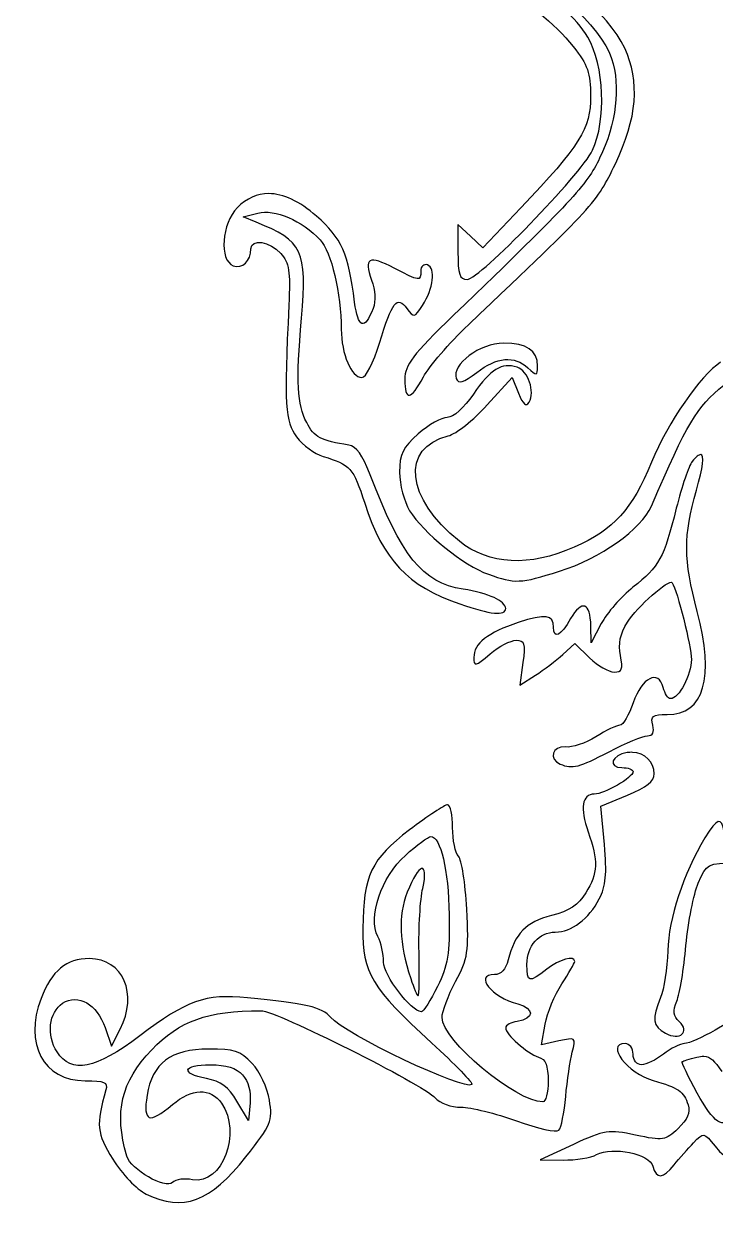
# Model space of a CAD drawing. Extents: x 18 to 597, y 6 to 390.
# Drawn here: x 27.3 to 57.1, y 78.7 to 129.9 of the extents above; entities that cross this region are included whole.
import ezdxf

# ---------------------------------------------------------------- set-up
doc = ezdxf.new("R2010")
doc.units = 0
doc.layers.add('Layer_1', color=7, linetype='CONTINUOUS')

msp = doc.modelspace()

# ---------------------------------------------------------------- linework, layer by layer
at = {"layer": 'Layer_1', "color": 7}
for points in [[(37.81392, 122.61085), (37.81392, 122.61085)], [(48.678372, 121.992939), (47.046224, 120.274801), (46.509892, 120.77861), (45.97356, 121.282422), (45.97356, 120.098962)], [(37.284203, 121.377782), (36.71259, 121.608191), (37.355309, 121.776861)], [(47.941397, 116.171555), (47.941397, 116.171555)], [(47.235841, 113.504216), (48.305751, 114.683821), (48.582461, 114.006939)], [(56.434522, 111.364944), (56.434522, 111.364944)], [(52.150478, 104.083949), (51.710607, 103.251619), (51.700687, 103.981418)], [(50.49187, 102.751663), (51.007809, 103.219644), (51.64777, 102.606685)], [(48.773732, 102.40055), (48.644198, 101.435378), (49.310064, 101.859248)], [(53.495993, 98.535432), (53.495993, 98.535432)], [(52.28332, 94.571085), (52.135044, 96.210401), (53.284879, 96.688288)], [(44.803328, 94.905123), (44.803328, 94.905123)], [(44.410314, 93.526524), (44.410314, 93.526524)], [(58.867034, 86.280807), (58.04848, 87.147314), (57.058498, 86.566896)], [(30.768838, 86.672729), (31.037829, 85.872347), (31.416515, 86.604375)], [(50.319892, 86.101116), (49.572443, 85.936834), (49.732297, 86.819343)], [(35.304786, 85.071993), (35.304786, 85.071993)], [(56.572325, 85.441309), (56.572325, 85.441309)], [(37.014105, 83.435442), (36.941345, 82.670902), (36.451867, 83.498265)], [(50.950481, 81.639578), (49.518423, 80.977005), (50.5051, 80.966534)]]:
    msp.add_lwpolyline(points, dxfattribs=at)
for points in [[(51.57115, 129.35056), (50.559222, 131.077288), (47.667553, 132.697667), (43.647981, 133.790598)], [(53.159753, 128.880372), (52.471094, 130.35279), (50.257829, 132.278934), (47.809658, 133.536488)], [(43.493092, 133.104335), (46.076847, 132.77989), (49.352807, 130.953017), (50.934496, 128.954235)], [(47.517513, 133.026614), (49.85017, 131.886326), (52.14929, 129.809224), (52.598063, 128.436645)], [(51.772343, 124.482226), (52.377094, 125.756657), (52.278607, 128.143382), (51.57115, 129.35056)], [(50.934496, 128.954235), (51.57124, 128.149594), (51.690764, 127.81029), (51.690764, 126.807252)], [(52.756813, 123.895732), (53.69928, 125.853468), (53.82838, 127.450784), (53.159753, 128.880372)], [(52.598063, 128.436645), (52.992012, 127.231754), (52.79469, 125.596107), (52.07937, 124.135511)], [(51.690764, 126.807252), (51.690764, 125.407986), (51.242903, 124.692725), (48.678372, 121.992939)], [(46.373742, 118.912746), (46.886633, 118.908766), (51.276769, 123.437866), (51.772343, 124.482226)], [(52.07937, 124.135511), (51.498449, 122.949348), (50.923365, 122.330781), (45.802132, 117.385873)], [(46.423902, 116.956472), (51.908405, 122.164567), (51.93998, 122.198984), (52.756813, 123.895732)], [(37.81392, 122.61085), (37.322368, 122.609075), (36.870592, 122.410563), (36.473364, 122.013332)], [(39.877119, 121.644569), (39.143757, 122.290099), (38.445914, 122.613131), (37.81392, 122.61085)], [(36.473364, 122.013332), (35.786252, 121.326231), (35.67327, 119.742482), (36.294218, 119.504202)], [(37.355309, 121.776861), (38.063359, 121.962501), (39.258186, 121.447093), (40.038074, 120.61931)], [(39.232197, 117.245326), (39.477673, 120.17328), (39.290379, 120.570031), (37.284203, 121.377782)], [(41.520841, 117.939852), (41.255699, 120.041378), (40.97162, 120.681136), (39.877119, 121.644569)], [(37.05214, 120.230704), (37.057705, 120.685149), (37.85787, 120.562388), (38.334817, 120.033919)], [(40.038074, 120.61931), (40.512286, 120.115972), (40.941001, 118.299689), (40.946476, 116.769612)], [(36.294218, 119.504202), (36.680583, 119.35595), (37.045705, 119.705985), (37.05214, 120.230704)], [(38.334817, 120.033919), (38.701613, 119.627471), (38.757118, 119.275161), (38.687045, 117.804253)], [(43.226855, 119.401676), (42.134127, 119.97124), (41.894737, 119.844562), (42.255612, 118.888494)], [(45.97356, 120.098962), (45.97356, 119.125697), (46.044578, 118.915286), (46.373742, 118.912746)], [(44.372829, 119.278204), (44.372829, 118.816988), (44.342327, 118.820247), (43.226855, 119.401676)], [(44.658909, 119.538376), (44.501695, 119.594171), (44.372829, 119.477357), (44.372829, 119.278204)], [(44.45, 117.797638), (44.920628, 118.515907), (45.027683, 119.407504), (44.658909, 119.538376)], [(42.255612, 118.888494), (42.421638, 118.44866), (42.443758, 117.996884), (42.316245, 117.661491)], [(38.687045, 117.804253), (38.479552, 113.448844), (38.517937, 112.806337), (39.022734, 112.128948)], [(42.316245, 117.661491), (41.95377, 116.708116), (41.663386, 116.810026), (41.520841, 117.939852)], [(42.591301, 116.171555), (43.135835, 117.965399), (43.349966, 118.236544), (43.769249, 117.663156)], [(43.769249, 117.663156), (44.069435, 117.252607), (44.09644, 117.258026), (44.45, 117.797638)], [(45.802132, 117.385873), (44.003369, 115.649049), (43.687119, 115.234549), (43.687119, 114.614366)], [(39.455437, 112.743543), (39.038262, 113.550275), (38.995381, 114.420705), (39.232197, 117.245326)], [(40.946476, 116.769612), (40.950315, 115.698381), (41.381412, 114.685486), (41.833933, 114.685486)], [(44.485828, 114.71193), (44.730681, 115.166618), (45.602536, 116.176522), (46.423902, 116.956472)], [(41.833933, 114.685486), (42.011806, 114.685486), (42.329015, 115.307475), (42.591301, 116.171555)], [(47.941397, 116.171555), (46.927894, 116.171555), (45.678107, 115.239883), (45.903555, 114.652409)], [(49.40377, 115.176044), (49.40377, 115.860151), (48.945995, 116.171555), (47.941397, 116.171555)], [(48.520725, 115.132526), (47.855316, 115.343684), (47.385179, 115.053165), (46.64108, 113.971661)], [(46.786049, 114.907623), (47.664012, 115.57728), (48.39355, 115.643263), (48.985952, 115.107154)], [(57.292215, 115.349696), (56.425654, 114.781893), (55.026619, 112.755932), (54.317855, 111.042505)], [(45.903555, 114.652409), (46.001102, 114.398184), (46.18999, 114.452991), (46.786049, 114.907623)], [(49.038868, 113.62052), (49.312596, 114.06344), (48.998011, 114.981029), (48.520725, 115.132526)], [(48.985952, 115.107154), (49.377527, 114.752768), (49.40377, 114.757452), (49.40377, 115.176044)], [(43.687119, 114.614366), (43.687117, 113.661527), (43.936638, 113.692148), (44.485828, 114.71193)], [(54.309035, 109.147411), (55.866634, 112.762424), (56.231494, 113.373152), (57.425057, 114.361354)], [(46.64108, 113.971661), (46.231683, 113.376624), (45.773766, 112.970083), (45.513295, 112.970083)], [(48.582461, 114.006939), (48.775355, 113.535035), (48.913725, 113.418054), (49.038868, 113.62052)], [(45.555188, 112.172494), (45.890866, 112.256258), (46.64723, 112.855359), (47.235841, 113.504216)], [(41.278858, 111.776706), (40.072877, 111.958429), (39.781438, 112.113143), (39.455437, 112.743543)], [(45.513295, 112.970083), (45.272173, 112.970083), (44.711019, 112.651002), (44.266445, 112.260689)], [(44.266445, 112.260689), (43.584755, 111.662152), (43.4589, 111.402254), (43.459465, 110.602633)], [(46.034192, 107.632132), (43.723981, 109.491242), (43.495539, 111.658568), (45.555188, 112.172494)], [(39.022734, 112.128948), (39.287125, 111.774138), (39.801487, 111.394605), (40.165954, 111.285583)], [(42.16411, 110.567356), (41.870873, 111.337371), (41.582681, 111.73093), (41.278858, 111.776706)], [(40.165954, 111.285583), (41.34187, 110.933793), (41.46057, 110.800697), (41.954648, 109.27585)], [(56.434522, 111.364944), (56.358745, 111.3685), (56.235515, 111.267549), (56.065208, 111.062345)], [(56.248213, 109.826522), (56.539155, 110.843905), (56.601233, 111.357154), (56.434522, 111.364944)], [(54.317855, 111.042505), (53.467085, 108.985754), (52.706617, 108.150122), (50.982451, 107.376354)], [(56.065208, 111.062345), (55.924978, 110.893379), (55.618603, 109.98849), (55.384457, 109.051512)], [(46.192392, 105.566716), (44.43579, 105.847612), (43.536283, 106.964112), (42.16411, 110.567356)], [(43.459465, 110.602633), (43.459936, 110.077418), (43.652206, 109.33904), (43.891067, 108.947315)], [(56.284591, 104.609814), (55.692743, 106.858984), (55.685837, 107.859998), (56.248213, 109.826522)], [(41.954648, 109.27585), (42.749811, 106.821787), (43.799006, 105.71065), (46.058997, 104.929515)], [(50.351862, 106.339526), (52.112206, 106.89477), (53.878514, 108.148231), (54.309035, 109.147411)], [(43.891067, 108.947315), (44.465861, 108.004721), (46.222799, 106.587796), (47.287657, 106.207784)], [(55.384457, 109.051512), (54.847276, 106.901882), (54.654746, 106.551559), (53.516389, 105.649944)], [(50.982451, 107.376354), (49.073308, 106.519583), (47.302917, 106.611136), (46.034192, 107.632132)], [(47.287657, 106.207784), (48.43817, 105.797207), (48.662824, 105.806746), (50.351862, 106.339526)], [(53.27661, 104.142369), (53.678514, 104.792666), (55.083967, 106.031734), (55.207518, 105.844536)], [(48.031798, 104.729984), (48.031798, 105.056967), (47.301221, 105.389396), (46.192392, 105.566716)], [(53.516389, 105.649944), (53.007093, 105.246564), (52.392391, 104.541798), (52.150478, 104.083949)], [(55.207518, 105.844536), (55.424547, 105.515719), (56.035442, 103.077234), (56.035442, 102.53946)], [(51.700687, 103.981418), (51.686691, 104.991773), (51.305059, 105.129893), (50.830869, 104.296716)], [(46.058997, 104.929515), (47.383759, 104.471638), (48.031798, 104.406134), (48.031798, 104.729984)], [(50.090036, 103.924098), (50.090033, 104.471694), (49.743329, 104.519136), (48.574743, 104.130798)], [(54.992544, 100.164249), (56.582129, 100.164249), (57.039871, 101.739586), (56.284591, 104.609814)], [(48.574743, 104.130798), (47.248535, 103.69008), (46.659823, 103.226812), (46.659823, 102.624324)], [(50.830869, 104.296716), (50.404384, 103.54736), (50.090036, 103.389259), (50.090036, 103.924098)], [(52.976749, 102.709781), (52.87595, 103.213773), (52.964709, 103.637699), (53.27661, 104.142369)], [(47.363174, 102.773704), (47.750137, 103.099332), (48.254971, 103.365722), (48.484897, 103.365722)], [(48.484897, 103.365722), (48.844259, 103.365722), (48.885015, 103.230227), (48.773732, 102.40055)], [(46.659823, 102.624324), (46.659823, 102.219589), (46.71925, 102.231894), (47.363174, 102.773704)], [(49.310064, 101.859248), (49.676219, 102.092307), (50.208039, 102.49405), (50.49187, 102.751663)], [(51.64777, 102.606685), (51.999679, 102.269571), (52.474955, 101.993755), (52.703897, 101.993755)], [(52.703897, 101.993755), (53.048287, 101.993755), (53.095198, 102.117538), (52.976749, 102.709781)], [(56.035442, 102.53946), (56.035442, 101.868505), (55.492729, 100.850529), (55.134758, 100.850529)], [(54.820563, 101.32788), (54.613353, 102.120275), (53.903324, 101.762587), (53.526862, 100.676342)], [(55.134758, 100.850529), (55.030785, 100.850529), (54.889202, 101.065413), (54.820563, 101.32788)], [(53.526862, 100.676342), (53.342083, 100.143196), (53.084902, 99.706203), (52.955252, 99.706203)], [(54.368567, 99.707303), (54.267077, 100.095387), (54.361613, 100.164249), (54.992544, 100.164249)], [(52.955252, 99.706203), (52.825605, 99.705751), (52.359718, 99.480792), (51.919519, 99.206246)], [(54.141466, 99.249793), (54.375355, 99.249793), (54.449303, 99.39858), (54.368567, 99.707303)], [(51.919519, 99.206246), (51.479317, 98.9317), (50.887305, 98.733891), (50.604318, 98.766374)], [(52.491129, 98.563541), (53.208417, 98.940844), (53.95091, 99.249793), (54.141466, 99.249793)], [(50.604318, 98.766374), (50.049879, 98.829987), (49.865274, 98.235317), (50.375563, 98.029408)], [(50.375563, 98.029408), (50.91704, 97.810939), (51.190985, 97.879604), (52.491129, 98.563541)], [(53.264483, 98.524397), (52.600442, 98.426946), (52.412731, 97.877826), (53.043447, 97.877826)], [(53.495993, 98.535432), (53.420885, 98.539242), (53.343325, 98.535968), (53.264483, 98.524397)], [(54.434715, 97.608276), (54.434715, 98.121214), (54.021759, 98.508621), (53.495993, 98.535432)], [(53.043447, 97.877826), (53.30547, 97.877826), (53.520247, 97.796772), (53.520247, 97.698135)], [(53.520247, 97.698135), (53.520247, 97.454182), (52.273448, 96.7346), (51.851168, 96.7346)], [(53.284879, 96.688288), (54.104224, 97.028789), (54.434715, 97.293316), (54.434715, 97.608276)], [(51.851168, 96.7346), (51.318013, 96.7346), (51.220844, 96.140974), (51.584931, 95.109057)], [(45.52983, 96.27709), (45.411314, 96.27709), (44.671889, 95.788055), (43.887209, 95.190647)], [(45.745355, 95.293715), (45.745355, 95.834537), (45.648347, 96.27709), (45.52983, 96.27709)], [(57.448758, 95.094184), (57.348241, 95.777274), (57.141347, 95.715496), (56.618076, 94.846138)], [(45.99616, 94.059557), (45.858193, 94.197507), (45.745355, 94.75292), (45.745355, 95.293715)], [(43.887209, 95.190647), (42.229329, 93.928436), (41.900898, 93.236569), (41.875273, 90.955649)], [(43.708616, 94.097036), (44.200532, 94.54148), (44.693177, 94.905123), (44.803328, 94.905123)], [(44.803328, 94.905123), (45.227534, 94.905123), (45.566313, 93.467116), (45.595977, 91.540498)], [(51.584931, 95.109057), (52.025719, 93.859715), (52.005789, 93.334472), (51.484609, 92.479762)], [(56.618076, 94.846138), (55.690429, 93.304951), (55.049104, 91.363178), (55.014041, 89.988276)], [(52.062834, 92.216843), (52.351686, 92.775389), (52.399494, 93.289034), (52.28332, 94.571085)], [(42.525157, 90.594066), (42.085167, 91.416207), (42.67566, 93.16384), (43.708616, 94.097036)], [(46.352796, 91.78414), (46.294452, 92.897592), (46.134133, 93.921578), (45.99616, 94.059557)], [(56.331996, 92.904196), (56.693184, 93.749846), (56.715793, 93.761333), (57.982886, 93.761333)], [(44.410314, 93.526524), (44.269733, 93.490992), (44.033796, 93.143746), (43.790746, 92.507335)], [(44.455512, 92.675454), (44.595714, 93.285873), (44.550892, 93.562056), (44.410314, 93.526524)], [(55.801728, 90.217045), (55.891972, 91.223195), (56.130565, 92.432574), (56.331996, 92.904196)], [(43.790746, 92.507335), (43.388119, 91.453065), (43.431672, 90.364139), (43.940126, 88.78773)], [(44.298416, 89.931492), (44.276431, 90.969111), (44.347186, 92.203805), (44.455512, 92.675454)], [(51.484609, 92.479762), (51.164422, 91.954687), (50.77841, 91.701026), (50.002942, 91.505784)], [(50.169961, 90.78863), (50.861135, 90.78863), (51.620663, 91.361766), (52.062834, 92.216843)], [(45.873238, 88.661492), (46.407056, 89.662676), (46.449491, 89.938689), (46.352796, 91.78414)], [(45.595977, 91.540498), (45.621863, 89.859215), (45.539804, 89.353784), (45.093819, 88.444887)], [(50.002942, 91.505784), (48.912156, 91.231098), (48.415442, 90.720275), (48.137078, 89.588084)], [(41.875273, 90.955649), (41.853643, 89.030442), (42.237127, 88.390926), (44.838056, 86.01786)], [(48.946813, 89.400689), (48.946813, 90.195794), (49.46948, 90.78863), (50.169961, 90.78863)], [(42.772101, 89.49989), (42.772101, 89.848068), (42.660959, 90.340291), (42.525157, 90.594066)], [(55.406507, 87.815926), (55.533555, 88.130378), (55.711485, 89.210866), (55.801728, 90.217045)], [(30.091944, 89.645432), (29.097393, 89.645432), (28.467702, 89.127695), (28.012209, 87.934996)], [(31.416515, 86.604375), (32.204626, 88.125552), (31.54273, 89.645432), (30.091944, 89.645432)], [(44.25928, 88.044696), (44.302948, 88.044696), (44.320401, 88.893874), (44.298416, 89.931492)], [(51.004501, 89.526362), (51.004501, 89.800203), (50.339983, 89.613456), (49.798992, 89.187922)], [(55.014041, 89.988276), (54.994799, 89.233642), (54.856764, 88.326551), (54.707014, 87.972475)], [(44.397634, 87.358416), (43.956645, 87.358416), (42.772101, 88.918907), (42.772101, 89.49989)], [(48.137078, 89.588084), (48.036297, 89.178185), (47.831434, 88.959152), (47.549483, 88.959152)], [(49.798992, 89.187922), (49.033345, 88.585659), (48.946813, 88.607673), (48.946813, 89.400689)], [(50.448326, 88.554558), (50.7543, 89.023499), (51.004501, 89.460774), (51.004501, 89.526362)], [(43.940126, 88.78773), (44.071969, 88.37896), (44.215606, 88.044696), (44.25928, 88.044696)], [(45.287847, 87.10817), (45.287847, 87.358472), (45.551155, 88.057396), (45.873238, 88.661492)], [(47.549483, 88.959152), (46.646891, 88.959152), (47.430749, 87.973463), (48.556553, 87.692454)], [(28.939355, 87.72443), (29.598696, 88.159419), (30.429925, 87.681617), (30.768838, 86.672729)], [(36.906618, 87.960904), (35.0802, 88.134866), (34.28742, 87.855155), (32.263182, 86.321588)], [(45.093819, 88.444887), (44.800681, 87.847451), (44.487516, 87.358416), (44.397634, 87.358416)], [(49.732297, 86.819343), (49.820195, 87.304624), (50.142357, 88.085618), (50.448326, 88.554558)], [(28.012209, 87.934996), (27.263617, 85.97485), (28.11207, 84.385713), (29.907286, 84.385713)], [(28.697369, 85.628704), (28.232331, 86.338465), (28.347148, 87.33375), (28.939355, 87.72443)], [(40.485658, 87.119204), (40.135223, 87.549509), (39.390834, 87.724317), (36.906618, 87.960904)], [(48.556553, 87.692454), (49.28612, 87.510393), (49.268815, 87.051753), (48.528441, 86.942816)], [(54.707014, 87.972475), (54.320866, 87.059486), (54.366154, 86.725279), (54.916476, 86.430723)], [(55.510134, 86.931781), (55.255233, 87.16992), (55.230542, 87.380429), (55.406507, 87.815926)], [(32.779118, 85.720229), (33.980718, 86.9729), (35.170471, 87.397306), (37.493112, 87.401427)], [(37.493112, 87.401427), (38.136124, 87.402556), (44.460964, 84.234075), (44.996255, 83.642678)], [(46.573282, 84.223125), (46.274634, 83.924477), (41.071464, 86.399848), (40.485658, 87.119204)], [(49.630322, 83.471256), (48.472093, 83.471256), (45.287847, 86.138115), (45.287847, 87.10817)], [(48.528441, 86.942816), (48.255307, 86.902627), (48.031798, 86.777659), (48.031798, 86.66556)], [(48.031798, 86.66556), (48.031798, 86.378061), (48.945961, 85.560237), (49.44401, 85.402164)], [(54.916476, 86.430723), (55.539527, 86.097278), (55.993388, 86.480366), (55.510134, 86.931781)], [(57.058498, 86.566896), (56.513933, 86.24773), (55.920736, 85.986449), (55.739992, 85.986449)], [(32.263182, 86.321588), (30.344271, 84.867805), (29.325663, 84.669826), (28.697369, 85.628704)], [(50.898668, 85.61163), (51.064366, 86.252585), (51.052628, 86.262011), (50.319892, 86.101116)], [(31.705352, 81.13852), (31.149016, 83.03686), (31.454138, 84.338892), (32.779118, 85.720229)], [(35.240296, 85.749975), (33.593653, 85.739364), (32.799968, 85.144637), (32.578477, 83.756781)], [(37.103403, 85.129312), (36.593512, 85.671941), (36.337968, 85.757059), (35.240296, 85.749975)], [(44.838056, 86.01786), (45.853209, 85.091664), (46.633954, 84.283774), (46.573282, 84.223125)], [(50.618099, 83.700026), (50.679257, 84.391752), (50.80569, 85.251966), (50.898668, 85.61163)], [(53.176842, 85.986449), (52.307044, 85.986449), (53.285159, 84.697286), (54.386206, 84.392345)], [(53.520247, 85.529503), (53.520247, 85.783588), (53.367401, 85.986449), (53.176842, 85.986449)], [(53.884048, 85.071993), (53.672387, 85.071993), (53.520247, 85.263622), (53.520247, 85.529503)], [(54.829936, 85.529503), (54.510153, 85.277958), (54.08431, 85.071993), (53.884048, 85.071993)], [(55.739992, 85.986449), (55.559249, 85.986449), (55.149722, 85.781048), (54.829936, 85.529503)], [(35.137217, 84.48054), (33.993904, 84.695028), (34.100683, 85.071993), (35.304786, 85.071993)], [(35.304786, 85.071993), (35.991718, 85.071993), (36.420532, 84.937401), (36.693297, 84.635988)], [(37.849198, 83.545114), (37.760425, 84.091553), (37.441581, 84.769394), (37.103403, 85.129312)], [(49.44401, 85.402164), (49.754474, 85.303641), (49.861281, 85.039763), (49.861281, 84.370304)], [(56.282387, 83.853244), (55.896106, 84.56642), (55.605697, 85.175258), (55.636914, 85.206472)], [(55.636914, 85.206472), (55.668133, 85.237685), (55.950575, 85.326218), (56.264748, 85.402729)], [(56.264748, 85.402729), (56.381819, 85.431233), (56.48154, 85.445598), (56.572325, 85.441309)], [(56.572325, 85.441309), (56.844684, 85.428411), (57.034289, 85.247648), (57.350643, 84.778199)], [(36.693297, 84.635988), (36.94496, 84.357886), (37.060832, 83.923122), (37.014105, 83.435442)], [(29.907286, 84.385713), (30.754512, 84.385713), (30.894181, 84.323031), (30.799154, 83.98555)], [(33.667127, 83.356618), (34.508607, 84.064657), (35.316448, 84.089351), (35.784897, 83.420541)], [(36.451867, 83.498265), (36.081775, 84.124432), (35.762348, 84.363276), (35.137217, 84.48054)], [(49.861281, 84.370304), (49.861281, 83.875653), (49.757465, 83.471256), (49.630322, 83.471256)], [(54.386206, 84.392345), (55.469059, 84.092456), (55.711304, 83.9238), (55.892677, 83.341716)], [(30.799154, 83.98555), (30.369504, 82.459574), (30.401946, 82.142018), (31.100118, 81.007315)], [(32.578477, 83.756781), (32.394192, 82.602068), (32.656077, 82.505859), (33.667127, 83.356618)], [(36.83937, 81.107645), (37.936763, 82.504053), (37.995298, 82.645756), (37.849198, 83.545114)], [(44.996255, 83.642678), (45.201194, 83.416251), (45.684626, 83.242515), (46.109709, 83.242515)], [(50.3243, 82.250871), (50.424822, 82.356168), (50.556939, 83.008271), (50.618099, 83.700026)], [(57.726021, 82.918383), (57.466625, 82.242404), (56.986413, 82.553385), (56.282387, 83.853244)], [(35.784897, 83.420541), (36.669399, 82.157738), (35.805288, 79.867843), (34.539702, 80.120968)], [(46.109709, 83.242515), (46.522922, 83.242515), (47.599352, 82.976464), (48.501433, 82.651062)], [(55.892677, 83.341716), (55.997181, 83.00638), (55.871096, 82.710385), (55.459424, 82.323628)], [(48.501433, 82.651062), (49.403514, 82.32566), (50.223778, 82.145574), (50.3243, 82.250871)], [(53.631042, 82.040841), (52.454395, 82.287673), (52.300584, 82.264361), (50.950481, 81.639578)], [(55.459424, 82.323628), (54.910236, 81.807726), (54.812576, 81.793022), (53.631042, 82.040841)], [(56.130252, 81.713435), (56.567821, 82.173796), (56.567886, 82.173655), (57.053536, 81.564591)], [(51.951489, 81.201908), (52.634848, 81.567639), (54.235175, 81.237891), (54.375183, 80.702515)], [(55.294609, 80.761472), (55.513478, 81.031953), (55.88957, 81.460197), (56.130252, 81.713435)], [(57.053536, 81.564591), (57.590622, 80.89104), (58.093681, 80.765338), (58.093681, 81.304439)], [(31.100118, 81.007315), (31.499689, 80.35795), (32.120589, 79.709742), (32.542096, 79.50197)], [(33.675396, 79.999697), (33.370252, 79.694559), (31.875278, 80.558695), (31.705352, 81.13852)], [(32.542096, 79.50197), (34.131812, 78.718211), (35.306223, 79.156756), (36.83937, 81.107645)], [(50.5051, 80.966534), (51.047898, 80.960749), (51.698799, 81.066667), (51.951489, 81.201908)], [(54.375183, 80.702515), (54.522946, 80.13745), (54.80407, 80.155371), (55.294609, 80.761472)], [(34.539702, 80.120968), (34.199302, 80.18904), (33.810301, 80.1346), (33.675396, 79.999697)]]:
    msp.add_open_spline(points, degree=3, dxfattribs=at)

doc.saveas('drawing.dxf')
